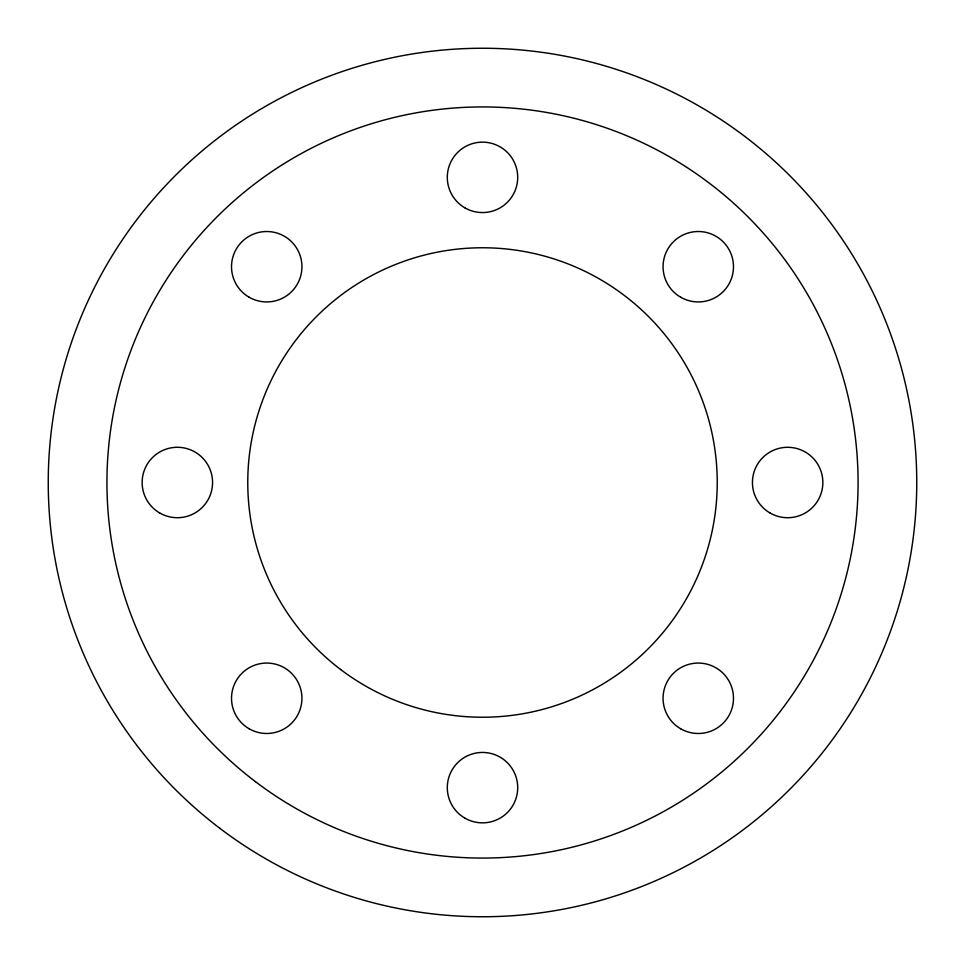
<?xml version="1.0" encoding="UTF-8"?>
<svg xmlns="http://www.w3.org/2000/svg" width="965" height="965" viewBox="0 0 965 965"><rect width="100%" height="100%" fill="white"/><g stroke="black" fill="none" stroke-linecap="round" stroke-linejoin="round"><path stroke-width="1.45" d="M219.948 828.392A434.25 434.25 0 0 0 913.324 536.926A434.25 434.25 0 0 0 314.216 82.182A434.25 434.25 0 0 0 219.948 828.392M770.046 512.994A35.21 35.21 0 0 0 822.856 482.5A35.21 35.21 0 0 0 770.046 452.006A35.21 35.21 0 0 0 770.046 512.994M680.663 297.22A35.21 35.21 0 0 0 733.484 266.726A35.21 35.21 0 0 0 680.663 236.232A35.21 35.21 0 0 0 680.663 297.22M464.901 207.849A35.21 35.21 0 0 0 517.71 177.355A35.21 35.21 0 0 0 464.901 146.861A35.21 35.21 0 0 0 464.901 207.849M249.127 297.22A35.21 35.21 0 0 0 301.936 266.726A35.21 35.21 0 0 0 249.127 236.232A35.21 35.21 0 0 0 249.127 297.22M159.744 512.994A35.21 35.21 0 0 0 212.565 482.5A35.21 35.21 0 0 0 159.744 452.006A35.21 35.21 0 0 0 159.744 512.994M249.127 728.768A35.21 35.21 0 0 0 301.936 698.274A35.21 35.21 0 0 0 249.127 667.78A35.21 35.21 0 0 0 249.127 728.768M464.901 818.139A35.21 35.21 0 0 0 517.71 787.645A35.21 35.21 0 0 0 464.901 757.151A35.21 35.21 0 0 0 464.901 818.139M680.663 728.768A35.21 35.21 0 0 0 733.484 698.274A35.21 35.21 0 0 0 680.663 667.78A35.21 35.21 0 0 0 680.663 728.768M340.585 669.469A234.724 234.724 0 0 0 715.379 511.92A234.724 234.724 0 0 0 391.537 266.111A234.724 234.724 0 0 0 340.585 669.469M255.435 781.65A375.566 375.566 0 0 0 855.111 529.568A375.566 375.566 0 0 0 336.966 136.282A375.566 375.566 0 0 0 255.435 781.65"/></g></svg>
